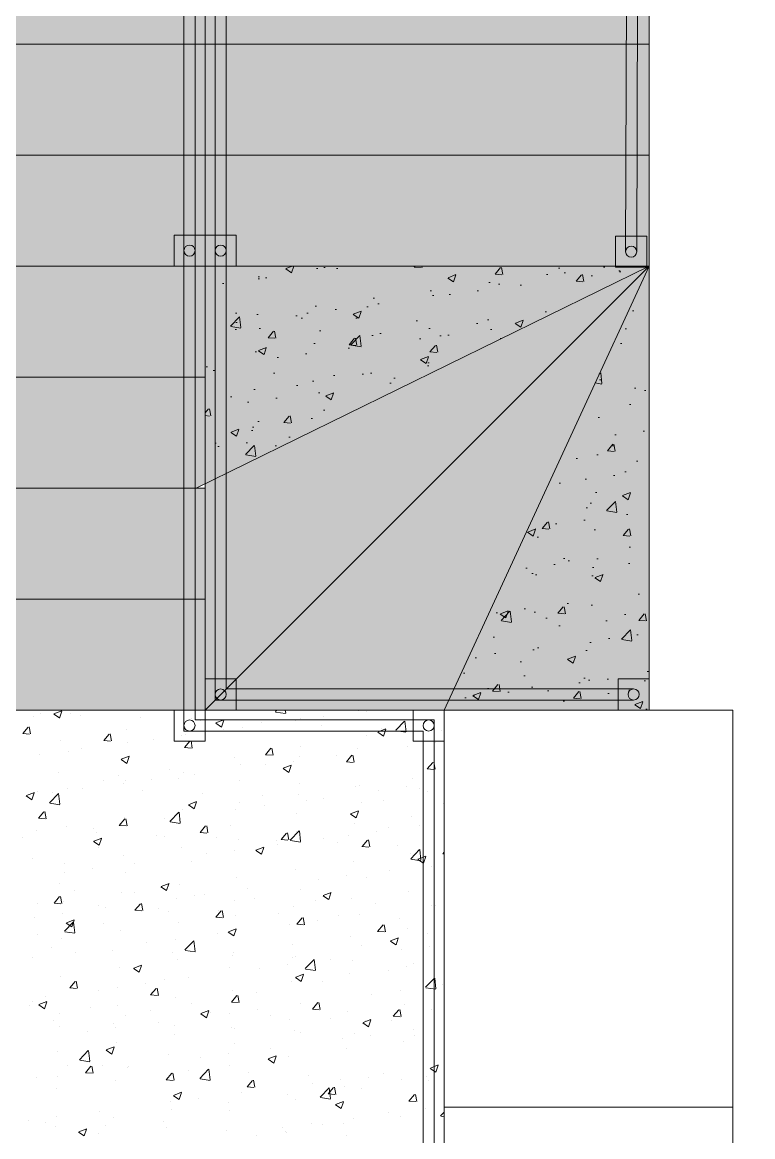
# Model space of a CAD drawing. Header units: millimetres. Extents: x 100 to 1222, y 100 to 694.
# Drawn here: x 311.84 to 318.01, y 536.13 to 545.55 of the extents above; entities that cross this region are included whole.
import ezdxf

# ---------------------------------------------------------------- set-up
doc = ezdxf.new("R2010")
doc.units = ezdxf.units.MM
for name, color, linetype, lineweight in [('Alvenaria', 8, 'Continuous', 9), ('Aço 1020', 6, 'Continuous', 9), ('PAREDE', 7, 'Continuous', 9)]:
    doc.layers.add(name, color=color, linetype=linetype, lineweight=lineweight)
pattern_1 = [(50, (-7.4424, -3450.46003), (0.68319251, -0.05977157), [0.0714375, -0.7858125]), (355, (-7.4424, -3450.46), (-0.13216283, 0.71646317), [0.05715, -0.62865219]), (100.451445, (-7.38545, -3450.465), (0.55102968, 0.65669157), [0.06071253, -0.66783842]), (46.1842, (-7.4424, -3450.2695), (1.0165464, -0.15765873), [0.10715625, -1.17871875]), (96.635558, (-7.3577, -3450.2827), (0.8902655, 0.92784797), [0.09106884, -1.00175853]), (351.18415, (-7.4424, -3450.2695), (0.8902655, 0.92784797), [0.08572488, -0.942974]), (21, (-7.34714, -3450.31716), (0.56855397, -0.38349449), [0.0714375, -0.7858125]), (326, (-7.34714, -3450.31716), (0.23175761, 0.69070487), [0.05715, -0.62865]), (71.451445, (-7.29976, -3450.3491), (0.80031157, 0.30721038), [0.06071253, -0.66783727]), (37.5, (-7.44239, -3450.46003), (0.011582262, 0.317081396), [0, -0.62103, 0, -0.638175, 0, -0.63103125]), (7.5, (-7.4424, -3450.46003), (0.250573734, 0.375677156), [0, -0.363855, 0, -0.6067425, 0, -0.24050625]), (327.5, (-7.6548, -3450.46003), (0.508464732, -0.02148279), [0, -0.238125, 0, -0.74295, 0, -0.9858375]), (317.5, (-7.75004, -3450.46003), (0.55548443, 0.09534934), [0, -0.3095625, 0, -0.493395, 0, -0.7000875])]

msp = doc.modelspace()

# ---------------------------------------------------------------- hatches: boundary and pattern name
at = {"layer": 'Alvenaria'}
h = msp.add_hatch(dxfattribs=at)
h.set_pattern_fill('AR-CONC', color=256, scale=0.00375)
h.set_pattern_definition(pattern_1)
h.paths.add_polyline_path([(309.6315, 552.862), (309.6315, 549.112), (317.1315, 549.112), (317.1315, 552.862)])
h.paths.add_polyline_path([(313.3815, 548.1745), (313.3815, 549.112), (309.6315, 549.112), (309.6315, 548.1745)])
h.paths.add_polyline_path([(309.6315, 548.1745), (309.6315, 547.237), (313.3815, 547.237), (313.3815, 548.1745)])
h.paths.add_polyline_path([(313.3815, 546.2995), (313.3815, 547.237), (309.6315, 547.237), (309.6315, 546.2995)])
h.paths.add_polyline_path([(313.3815, 545.362), (313.3815, 546.2995), (309.6315, 546.2995), (309.6315, 545.362)])
h.paths.add_polyline_path([(309.6315, 545.362), (309.6315, 544.4245), (313.3815, 544.4245), (313.3815, 545.362)])
h.paths.add_polyline_path([(309.6315, 544.4245), (309.6315, 543.487), (313.3815, 543.487), (313.3815, 544.4245)])
h.paths.add_polyline_path([(309.6315, 543.487), (309.6315, 542.5495), (313.3815, 542.5495), (313.3815, 543.487)])
h.paths.add_polyline_path([(309.6315, 542.5495), (309.6315, 541.612), (313.3065, 541.612), (313.3815, 541.6487), (313.3815, 542.5495)])
h.paths.add_polyline_path([(309.6315, 541.612), (309.6315, 540.6745), (313.3815, 540.6745), (313.3815, 541.612)])
h.paths.add_polyline_path([(309.6315, 540.6745), (309.6315, 539.737), (313.3815, 539.737), (313.3815, 540.6745)])
h.paths.add_polyline_path([(315.4004, 539.737), (317.1315, 539.737), (317.1315, 543.487)], flags=17)
h.paths.add_polyline_path([(313.3815, 539.737), (315.4004, 539.737), (317.1315, 543.487)])
h.paths.add_polyline_path([(317.1315, 543.487), (313.3815, 541.6487), (313.3815, 539.737)], flags=17)
h.paths.add_polyline_path([(313.3815, 543.487), (313.3815, 541.6487), (317.1315, 543.487)], flags=17)
h.paths.add_polyline_path([(313.3815, 544.4245), (313.3815, 543.487), (317.1315, 543.487), (317.1315, 544.4245)])
h.paths.add_polyline_path([(317.1315, 544.4245), (317.1315, 545.362), (313.3815, 545.362), (313.3815, 544.4245)])
h.paths.add_polyline_path([(313.3815, 546.2995), (313.3815, 545.362), (317.1315, 545.362), (317.1315, 546.2995)])
h.paths.add_polyline_path([(317.1315, 546.2995), (317.1315, 547.237), (313.3815, 547.237), (313.3815, 546.2995)])
h.paths.add_polyline_path([(313.3815, 548.1745), (313.3815, 547.237), (317.1315, 547.237), (317.1315, 548.1745)])
h.paths.add_polyline_path([(317.1315, 548.1745), (317.1315, 549.112), (313.3815, 549.112), (313.3815, 548.1745)])
h.paths.add_polyline_path([(326.6504, 547.237), (326.6504, 548.362), (321.4004, 548.362), (321.4004, 547.237)])
h.paths.add_polyline_path([(321.4004, 547.237), (321.4004, 546.112), (326.6504, 546.112), (326.6504, 547.237)])
h.paths.add_polyline_path([(326.6504, 548.362), (327.4004, 548.362), (327.4004, 553.987), (326.6504, 553.987)])
h.paths.add_polyline_path([(326.6504, 539.362), (327.4004, 539.362), (327.4004, 548.362), (326.6504, 548.362)])
h.paths.add_polyline_path([(321.4004, 546.112), (321.4004, 544.987), (326.6504, 544.987), (326.6504, 546.112)])
h.paths.add_polyline_path([(326.6504, 543.862), (326.6504, 544.987), (321.4004, 544.987), (321.4004, 543.862)])
h.paths.add_polyline_path([(326.6504, 542.737), (326.6504, 543.862), (321.4004, 543.862), (321.4004, 542.737)])
h.paths.add_polyline_path([(326.6504, 541.612), (326.6504, 542.737), (321.4004, 542.737), (321.4004, 541.612)])
h.paths.add_polyline_path([(321.4004, 541.612), (321.4004, 540.487), (326.6504, 540.487), (326.6504, 541.612)])
h.paths.add_polyline_path([(326.6504, 539.362), (326.6504, 540.487), (321.4004, 540.487), (321.4004, 539.362), (324.0254, 539.362)])
h = msp.add_hatch(dxfattribs=at)
h.set_pattern_fill('AR-CONC', color=256, scale=0.00375)
h.set_pattern_definition(pattern_1)
h.paths.add_polyline_path([(313.3815, 543.487), (313.3815, 541.6487), (317.1315, 543.487)])
h.paths.add_polyline_path([(317.1315, 543.487), (315.4004, 539.737), (317.1315, 539.737)])

# ---------------------------------------------------------------- linework, layer by layer
for p, q in [((313.975, 539.7234), (313.988, 539.737)), ((314.062, 539.7106), (314.0589, 539.737)), ((311.9306, 539.685), (311.9306, 539.685)), ((311.9915, 539.7084), (311.9915, 539.7084)), ((312.1035, 539.7015), (312.1509, 539.6695)), ((312.1047, 539.7042), (312.1714, 539.7298)), ((312.1512, 539.6694), (312.1705, 539.727)), ((312.2418, 539.7077), (312.2418, 539.7077)), ((312.3295, 539.6919), (312.3295, 539.6919)), ((312.838, 539.6704), (312.838, 539.6704)), ((313.2698, 539.6666), (313.2698, 539.6666)), ((313.3464, 539.6489), (313.3464, 539.6489)), ((313.4736, 539.6279), (313.5403, 539.6535)), ((313.5201, 539.5931), (313.5394, 539.6507)), ((313.9767, 539.7199), (314.0614, 539.7068)), ((314.1424, 539.6489), (314.1424, 539.6489)), ((314.1898, 539.6615), (314.1898, 539.6615)), ((314.3809, 539.6803), (314.3809, 539.6803)), ((314.6788, 539.7286), (314.6788, 539.7286)), ((314.7416, 539.7278), (314.7416, 539.7278)), ((314.9916, 539.5658), (315.0658, 539.6431)), ((315.0785, 539.5529), (315.068, 539.6434)), ((311.8417, 539.5387), (311.8876, 539.5934)), ((311.9073, 539.5352), (311.8962, 539.5949)), ((312.7143, 539.5712), (312.7143, 539.5712)), ((313.4723, 539.6252), (313.5197, 539.5932)), ((313.5409, 539.5697), (313.5409, 539.5697)), ((313.6951, 539.5901), (313.6951, 539.5901)), ((313.8549, 539.6274), (313.8549, 539.6274)), ((314.3633, 539.606), (314.3633, 539.606)), ((314.8412, 539.5489), (314.8886, 539.517)), ((314.8424, 539.5516), (314.9091, 539.5772)), ((314.8718, 539.5845), (314.8718, 539.5845)), ((314.8889, 539.5168), (314.9083, 539.5744)), ((314.9932, 539.5622), (315.0779, 539.5491)), ((315.3, 539.6193), (315.3, 539.6193)), ((315.3803, 539.563), (315.3803, 539.563)), ((311.8417, 539.5386), (311.8986, 539.5336)), ((312.1588, 539.4759), (312.1588, 539.4759)), ((312.5249, 539.4789), (312.5708, 539.5336)), ((312.5249, 539.4789), (312.5818, 539.4739)), ((312.5904, 539.4755), (312.5794, 539.5352)), ((312.7249, 539.462), (312.7249, 539.462)), ((312.9417, 539.4908), (312.9417, 539.4908)), ((313.1801, 539.5222), (313.1801, 539.5222)), ((313.2081, 539.4191), (313.254, 539.4738)), ((313.214, 539.5291), (313.214, 539.5291)), ((313.2736, 539.4157), (313.2626, 539.4754)), ((314.7445, 539.5239), (314.7445, 539.5239)), ((315.1484, 539.4725), (315.1484, 539.4725)), ((315.331, 539.4627), (315.331, 539.4627)), ((311.9794, 539.3641), (311.9794, 539.3641)), ((312.2302, 539.3906), (312.2302, 539.3906)), ((312.3401, 539.4116), (312.3401, 539.4116)), ((313.2081, 539.4191), (313.265, 539.4141)), ((313.8913, 539.3594), (313.9372, 539.4141)), ((313.8913, 539.3593), (313.9482, 539.3543)), ((313.9568, 539.3559), (313.9458, 539.4156)), ((314.189, 539.4286), (314.189, 539.4286)), ((314.6673, 539.4115), (314.6673, 539.4115)), ((315.0926, 539.4313), (315.0926, 539.4313)), ((312.672, 539.318), (312.7194, 539.286)), ((312.6733, 539.3207), (312.74, 539.3463)), ((312.7198, 539.2859), (312.7391, 539.3435)), ((313.6335, 539.3332), (313.6335, 539.3332)), ((313.6835, 539.273), (313.6835, 539.273)), ((313.8918, 539.2732), (313.8918, 539.2732)), ((314.0421, 539.2444), (314.1088, 539.27)), ((314.0886, 539.2096), (314.1079, 539.2672)), ((314.1303, 539.3046), (314.1303, 539.3046)), ((314.1782, 539.3444), (314.1782, 539.3444)), ((314.491, 539.3521), (314.491, 539.3521)), ((314.5745, 539.2996), (314.6204, 539.3543)), ((314.5745, 539.2995), (314.6314, 539.2946)), ((314.64, 539.2961), (314.629, 539.3558)), ((315.2577, 539.2398), (315.3036, 539.2945)), ((315.3232, 539.2364), (315.3122, 539.2961)), ((312.144, 539.2052), (312.144, 539.2052)), ((312.6525, 539.1837), (312.6525, 539.1837)), ((313.078, 539.2379), (313.078, 539.2379)), ((313.2024, 539.212), (313.2024, 539.212)), ((313.2903, 539.194), (313.2903, 539.194)), ((314.0409, 539.2417), (314.0883, 539.2097)), ((315.2577, 539.2398), (315.3146, 539.2348)), ((312.3448, 539.0772), (312.3448, 539.0772)), ((312.5226, 539.1425), (312.5226, 539.1425)), ((312.6911, 539.1151), (312.6911, 539.1151)), ((312.7133, 539.145), (312.7133, 539.145)), ((312.9295, 539.1465), (312.9295, 539.1465)), ((313.1609, 539.1622), (313.1609, 539.1622)), ((313.6694, 539.1407), (313.6694, 539.1407)), ((314.1779, 539.1192), (314.1779, 539.1192)), ((314.6557, 539.0944), (314.6557, 539.0944)), ((314.6863, 539.0977), (314.6863, 539.0977)), ((315.0805, 539.087), (315.0805, 539.087)), ((315.1368, 539.1554), (315.1368, 539.1554)), ((315.1948, 539.0763), (315.1948, 539.0763)), ((311.8717, 539.0108), (311.9191, 538.9788)), ((311.8729, 539.0135), (311.9396, 539.0391)), ((311.9195, 538.9787), (311.9388, 539.0363)), ((311.9671, 539.0472), (311.9671, 539.0472)), ((312.0682, 538.9532), (312.1424, 539.0306)), ((312.0895, 539.0359), (312.0895, 539.0359)), ((312.1552, 538.9404), (312.1446, 539.0308)), ((312.2186, 539.0736), (312.2186, 539.0736)), ((312.8533, 539.0557), (312.8533, 539.0557)), ((313.3618, 539.0343), (313.3618, 539.0343)), ((313.8702, 539.0128), (313.8702, 539.0128)), ((314.1666, 539.0273), (314.1666, 539.0273)), ((314.3787, 538.9913), (314.3787, 538.9913)), ((314.842, 539.0556), (314.842, 539.0556)), ((315.2607, 539.051), (315.2607, 539.051)), ((312.0699, 538.9497), (312.1546, 538.9366)), ((313.1908, 538.895), (313.1908, 538.895)), ((313.2406, 538.9345), (313.288, 538.9025)), ((313.2418, 538.9372), (313.3085, 538.9628)), ((313.2883, 538.9024), (313.3076, 538.96)), ((313.6413, 538.8975), (313.6413, 538.8975)), ((313.6719, 538.9559), (313.6719, 538.9559)), ((313.8797, 538.9289), (313.8797, 538.9289)), ((314.2405, 538.9764), (314.2405, 538.9764)), ((314.6107, 538.8609), (314.6774, 538.8865)), ((314.7052, 538.9556), (314.7052, 538.9556)), ((314.8872, 538.9698), (314.8872, 538.9698)), ((315.3956, 538.9483), (315.3956, 538.9483)), ((311.9739, 538.8222), (312.0198, 538.8769)), ((311.9739, 538.8222), (312.0308, 538.8172)), ((312.0394, 538.8188), (312.0284, 538.8785)), ((312.6571, 538.7624), (312.703, 538.8172)), ((312.7018, 538.8279), (312.7018, 538.8279)), ((312.7226, 538.759), (312.7116, 538.8187)), ((313.0397, 538.8184), (313.0397, 538.8184)), ((313.0848, 538.7956), (313.1589, 538.8729)), ((313.0864, 538.792), (313.1711, 538.7789)), ((313.1717, 538.7827), (313.1612, 538.8732)), ((314.1497, 538.8603), (314.1497, 538.8603)), ((314.6095, 538.8582), (314.6568, 538.8263)), ((314.6572, 538.8261), (314.6765, 538.8837)), ((315.1252, 538.8383), (315.1252, 538.8383)), ((311.9545, 538.721), (311.9545, 538.721)), ((312.207, 538.7565), (312.207, 538.7565)), ((312.4405, 538.7395), (312.4405, 538.7395)), ((312.463, 538.6995), (312.463, 538.6995)), ((312.6571, 538.7624), (312.714, 538.7574)), ((312.679, 538.7709), (312.679, 538.7709)), ((313.3403, 538.7027), (313.3862, 538.7574)), ((313.3403, 538.7026), (313.3972, 538.6976)), ((313.4058, 538.6992), (313.3948, 538.7589)), ((313.5942, 538.7649), (313.5942, 538.7649)), ((314.089, 538.6394), (314.078, 538.6992)), ((314.1013, 538.6379), (314.1755, 538.7152)), ((314.155, 538.7103), (314.155, 538.7103)), ((314.1883, 538.625), (314.1777, 538.7155)), ((314.6441, 538.7773), (314.6441, 538.7773)), ((314.8299, 538.7113), (314.8299, 538.7113)), ((314.9334, 538.7465), (314.9334, 538.7465)), ((315.1906, 538.7588), (315.1906, 538.7588)), ((311.839, 538.6603), (311.839, 538.6603)), ((312.4403, 538.6273), (312.4877, 538.5953)), ((312.4415, 538.63), (312.5082, 538.6556)), ((312.488, 538.5952), (312.5073, 538.6528)), ((312.9714, 538.678), (312.9714, 538.678)), ((313.0387, 538.6696), (313.0387, 538.6696)), ((313.4799, 538.6565), (313.4799, 538.6565)), ((313.6603, 538.6388), (313.6603, 538.6388)), ((313.9884, 538.6351), (313.9884, 538.6351)), ((314.0235, 538.6429), (314.0694, 538.6976)), ((314.0235, 538.6428), (314.0804, 538.6379)), ((314.103, 538.6344), (314.1877, 538.6213)), ((314.3779, 538.6511), (314.3779, 538.6511)), ((314.4968, 538.6136), (314.4968, 538.6136)), ((314.5914, 538.68), (314.5914, 538.68)), ((314.7067, 538.5831), (314.7526, 538.6378)), ((314.7722, 538.5797), (314.7612, 538.6394)), ((312.4832, 538.5742), (312.4832, 538.5742)), ((312.6902, 538.5108), (312.6902, 538.5108)), ((313.1792, 538.5779), (313.1792, 538.5779)), ((313.3907, 538.5219), (313.3907, 538.5219)), ((313.6291, 538.5533), (313.6291, 538.5533)), ((313.8091, 538.551), (313.8565, 538.519)), ((313.8104, 538.5537), (313.8771, 538.5793)), ((313.8224, 538.5558), (313.8224, 538.5558)), ((313.8569, 538.5189), (313.8762, 538.5765)), ((313.9899, 538.6008), (313.9899, 538.6008)), ((314.7066, 538.5831), (314.7636, 538.5781)), ((315.0053, 538.5921), (315.0053, 538.5921)), ((315.1136, 538.5212), (315.1136, 538.5212)), ((315.1178, 538.4803), (315.192, 538.5576)), ((315.2048, 538.4674), (315.1943, 538.5578)), ((315.3898, 538.5233), (315.4004, 538.536)), ((315.3898, 538.5233), (315.4004, 538.5224)), ((311.9278, 538.4789), (311.9278, 538.4789)), ((312.1955, 538.4394), (312.1955, 538.4394)), ((312.7891, 538.4427), (312.7891, 538.4427)), ((313.267, 538.4604), (313.267, 538.4604)), ((314.6325, 538.4602), (314.6325, 538.4602)), ((315.1195, 538.4767), (315.2042, 538.4636)), ((315.178, 538.4747), (315.2254, 538.4428)), ((315.1792, 538.4774), (315.2459, 538.503)), ((315.2257, 538.4426), (315.2451, 538.5002)), ((312.1899, 538.3638), (312.1899, 538.3638)), ((312.4284, 538.3952), (312.4284, 538.3952)), ((312.7115, 538.3651), (312.7115, 538.3651)), ((313.6487, 538.3218), (313.6487, 538.3218)), ((314.1435, 538.3932), (314.1435, 538.3932)), ((314.5793, 538.3357), (314.5793, 538.3357)), ((314.9401, 538.3832), (314.9401, 538.3832)), ((315.2972, 538.4132), (315.2972, 538.4132)), ((312.156, 538.2697), (312.156, 538.2697)), ((313.0088, 538.2438), (313.0562, 538.2118)), ((313.0101, 538.2465), (313.0767, 538.2721)), ((313.0566, 538.2117), (313.0759, 538.2693)), ((313.1676, 538.2608), (313.1676, 538.2608)), ((314.3409, 538.3043), (314.3409, 538.3043)), ((314.7417, 538.3178), (314.7417, 538.3178)), ((312.106, 538.1057), (312.152, 538.1605)), ((312.1716, 538.1023), (312.1606, 538.162)), ((312.2775, 538.2128), (312.2775, 538.2128)), ((312.6786, 538.1937), (312.6786, 538.1937)), ((312.786, 538.1913), (312.786, 538.1913)), ((313.1401, 538.1462), (313.1401, 538.1462)), ((313.2944, 538.1698), (313.2944, 538.1698)), ((313.3786, 538.1776), (313.3786, 538.1776)), ((313.7393, 538.2251), (313.7393, 538.2251)), ((313.8029, 538.1483), (313.8029, 538.1483)), ((314.1862, 538.2225), (314.1862, 538.2225)), ((314.3777, 538.1675), (314.4251, 538.1355)), ((314.3789, 538.1702), (314.4456, 538.1958)), ((314.4254, 538.1354), (314.4447, 538.193)), ((314.6209, 538.1432), (314.6209, 538.1432)), ((315.102, 538.2041), (315.102, 538.2041)), ((311.9699, 538.1063), (311.9699, 538.1063)), ((312.106, 538.1057), (312.163, 538.1007)), ((312.1839, 538.1223), (312.1839, 538.1223)), ((312.4783, 538.0848), (312.4783, 538.0848)), ((312.5386, 538.067), (312.5386, 538.067)), ((312.7892, 538.046), (312.8352, 538.1007)), ((312.7892, 538.0459), (312.8462, 538.0409)), ((312.8548, 538.0425), (312.8438, 538.1022)), ((312.9868, 538.0634), (312.9868, 538.0634)), ((313.4724, 537.9862), (313.5183, 538.0409)), ((313.4953, 538.0419), (313.4953, 538.0419)), ((313.538, 537.9828), (313.5269, 538.0425)), ((313.6307, 538.1271), (313.6307, 538.1271)), ((314.1319, 538.0761), (314.1319, 538.0761)), ((314.3113, 538.1269), (314.3113, 538.1269)), ((314.8198, 538.1054), (314.8198, 538.1054)), ((315.291, 538.0867), (315.291, 538.0867)), ((315.3283, 538.0839), (315.3283, 538.0839)), ((311.9394, 537.9881), (311.9394, 537.9881)), ((312.1778, 538.0195), (312.1778, 538.0195)), ((312.1945, 537.8677), (312.2687, 537.9451)), ((312.2097, 537.9393), (312.2764, 537.9649)), ((312.2562, 537.9045), (312.2756, 537.9621)), ((312.2815, 537.8549), (312.2709, 537.9453)), ((313.0752, 538.0318), (313.0752, 538.0318)), ((313.4724, 537.9862), (313.5294, 537.9812)), ((313.6372, 538.0047), (313.6372, 538.0047)), ((314.0037, 538.0204), (314.0037, 538.0204)), ((314.1556, 537.9264), (314.2015, 537.9812)), ((314.2212, 537.923), (314.2101, 537.9827)), ((314.3287, 537.96), (314.3287, 537.96)), ((314.5122, 537.9989), (314.5122, 537.9989)), ((314.6895, 538.0075), (314.6895, 538.0075)), ((315.0206, 537.9774), (315.0206, 537.9774)), ((312.1962, 537.8642), (312.2809, 537.8511)), ((312.2085, 537.9366), (312.2559, 537.9046)), ((312.5198, 537.9364), (312.5198, 537.9364)), ((312.667, 537.8766), (312.667, 537.8766)), ((313.1561, 537.9437), (313.1561, 537.9437)), ((313.5774, 537.8603), (313.6248, 537.8283)), ((313.5786, 537.863), (313.6453, 537.8886)), ((313.6251, 537.8282), (313.6444, 537.8858)), ((314.0903, 537.9286), (314.0903, 537.9286)), ((314.1556, 537.9264), (314.2126, 537.9214)), ((314.8388, 537.8667), (314.8847, 537.9214)), ((314.8388, 537.8666), (314.8957, 537.8616)), ((314.9043, 537.8632), (314.8933, 537.9229)), ((315.0905, 537.8871), (315.0905, 537.8871)), ((311.9643, 537.8411), (311.9643, 537.8411)), ((312.1723, 537.8052), (312.1723, 537.8052)), ((312.8895, 537.7705), (312.8895, 537.7705)), ((313.128, 537.8019), (313.128, 537.8019)), ((313.211, 537.7101), (313.2852, 537.7874)), ((313.298, 537.6972), (313.2875, 537.7877)), ((313.4887, 537.8494), (313.4887, 537.8494)), ((314.1203, 537.759), (314.1203, 537.759)), ((314.6093, 537.8261), (314.6093, 537.8261)), ((314.9462, 537.784), (314.9936, 537.7521)), ((314.9475, 537.7867), (315.0142, 537.8123)), ((314.994, 537.7519), (315.0133, 537.8095)), ((315.2579, 537.8448), (315.2579, 537.8448)), ((312.088, 537.7286), (312.088, 537.7286)), ((312.288, 537.6913), (312.288, 537.6913)), ((312.5965, 537.7071), (312.5965, 537.7071)), ((313.1049, 537.6857), (313.1049, 537.6857)), ((313.2127, 537.7065), (313.2974, 537.6934)), ((313.6134, 537.6642), (313.6134, 537.6642)), ((313.6256, 537.6876), (313.6256, 537.6876)), ((314.7024, 537.7495), (314.7024, 537.7495)), ((315.0405, 537.711), (315.0405, 537.711)), ((315.2789, 537.7424), (315.2789, 537.7424)), ((311.9273, 537.6438), (311.9273, 537.6438)), ((312.7783, 537.5558), (312.845, 537.5814)), ((312.8248, 537.521), (312.8441, 537.5786)), ((313.1445, 537.6266), (313.1445, 537.6266)), ((314.0782, 537.5843), (314.0782, 537.5843)), ((314.1218, 537.6427), (314.1218, 537.6427)), ((314.1469, 537.6541), (314.1469, 537.6541)), ((314.2276, 537.5524), (314.3018, 537.6297)), ((314.3145, 537.5395), (314.304, 537.63)), ((314.4389, 537.6318), (314.4389, 537.6318)), ((314.6303, 537.6212), (314.6303, 537.6212)), ((315.0789, 537.57), (315.0789, 537.57)), ((315.1388, 537.5997), (315.1388, 537.5997)), ((312.1607, 537.4881), (312.1607, 537.4881)), ((312.6554, 537.5596), (312.6554, 537.5596)), ((312.7771, 537.5531), (312.8245, 537.5211)), ((313.5914, 537.5588), (313.5914, 537.5588)), ((313.8397, 537.5529), (313.8397, 537.5529)), ((314.1459, 537.4768), (314.1933, 537.4448)), ((314.1472, 537.4795), (314.2139, 537.5051)), ((314.1937, 537.4447), (314.213, 537.5023)), ((314.2292, 537.5489), (314.314, 537.5357)), ((314.5978, 537.509), (314.5978, 537.509)), ((314.9306, 537.5403), (314.9306, 537.5403)), ((312.2382, 537.3893), (312.2841, 537.444)), ((312.2382, 537.3892), (312.2951, 537.3843)), ((312.3037, 537.3858), (312.2927, 537.4455)), ((312.639, 537.3948), (312.639, 537.3948)), ((312.8774, 537.4262), (312.8774, 537.4262)), ((312.9214, 537.3295), (312.9673, 537.3842)), ((312.9869, 537.3261), (312.9759, 537.3858)), ((313.0359, 537.4634), (313.0359, 537.4634)), ((313.2382, 537.4737), (313.2382, 537.4737)), ((314.1087, 537.4419), (314.1087, 537.4419)), ((314.3751, 537.445), (314.3751, 537.445)), ((315.2441, 537.3948), (315.3183, 537.4721)), ((315.2458, 537.3912), (315.3305, 537.3781)), ((315.3311, 537.3819), (315.3206, 537.4723)), ((315.3891, 537.4142), (315.3891, 537.4142)), ((312.0374, 537.3156), (312.0374, 537.3156)), ((312.4804, 537.3681), (312.4804, 537.3681)), ((312.9214, 537.3295), (312.9783, 537.3245)), ((313.1329, 537.3095), (313.1329, 537.3095)), ((313.6046, 537.2697), (313.6505, 537.3245)), ((313.614, 537.3705), (313.614, 537.3705)), ((313.6701, 537.2663), (313.6591, 537.326)), ((313.8196, 537.3496), (313.8196, 537.3496)), ((314.7899, 537.3353), (314.7899, 537.3353)), ((315.0283, 537.3667), (315.0283, 537.3667)), ((311.9025, 537.2419), (311.9025, 537.2419)), ((311.9249, 537.2727), (311.9249, 537.2727)), ((311.9768, 537.2459), (312.0241, 537.2139)), ((311.978, 537.2486), (312.0447, 537.2742)), ((312.0245, 537.2138), (312.0438, 537.2714)), ((312.411, 537.2204), (312.411, 537.2204)), ((312.6438, 537.2425), (312.6438, 537.2425)), ((312.9194, 537.1989), (312.9194, 537.1989)), ((313.2641, 537.2543), (313.2641, 537.2543)), ((313.3469, 537.1723), (313.4135, 537.1979)), ((313.3934, 537.1375), (313.4127, 537.1951)), ((313.6046, 537.2697), (313.6615, 537.2647)), ((313.8276, 537.2086), (313.8276, 537.2086)), ((314.1883, 537.2561), (314.1883, 537.2561)), ((314.2878, 537.21), (314.3337, 537.2647)), ((314.2878, 537.2099), (314.3447, 537.2049)), ((314.3533, 537.2065), (314.3423, 537.2662)), ((314.5862, 537.1919), (314.5862, 537.1919)), ((314.971, 537.1502), (315.0169, 537.2049)), ((315.0365, 537.1468), (315.0255, 537.2065)), ((315.0673, 537.2529), (315.0673, 537.2529)), ((315.2944, 537.207), (315.2944, 537.207)), ((312.1033, 537.114), (312.1033, 537.114)), ((312.1491, 537.1711), (312.1491, 537.1711)), ((312.7087, 537.1589), (312.7087, 537.1589)), ((312.9876, 537.098), (312.9876, 537.098)), ((313.3456, 537.1696), (313.393, 537.1376)), ((313.4279, 537.1775), (313.4279, 537.1775)), ((313.5891, 537.1772), (313.5891, 537.1772)), ((313.9364, 537.156), (313.9364, 537.156)), ((314.0971, 537.1249), (314.0971, 537.1249)), ((314.4448, 537.1345), (314.4448, 537.1345)), ((314.7157, 537.096), (314.7824, 537.1216)), ((314.7389, 537.1117), (314.7389, 537.1117)), ((314.7622, 537.0612), (314.7815, 537.1188)), ((314.9533, 537.113), (314.9533, 537.113)), ((314.971, 537.1501), (315.0279, 537.1452)), ((312.1532, 537.0636), (312.1532, 537.0636)), ((312.3884, 537.0192), (312.3884, 537.0192)), ((312.6118, 537.0925), (312.6118, 537.0925)), ((312.6268, 537.0506), (312.6268, 537.0506)), ((313.1203, 537.071), (313.1203, 537.071)), ((313.6024, 537.0534), (313.6024, 537.0534)), ((313.6287, 537.0495), (313.6287, 537.0495)), ((314.1372, 537.028), (314.1372, 537.028)), ((314.1834, 537.0163), (314.1834, 537.0163)), ((314.6457, 537.0065), (314.6457, 537.0065)), ((314.7145, 537.0933), (314.7619, 537.0614)), ((315.1385, 537.0385), (315.1385, 537.0385)), ((312.6323, 536.9254), (312.6323, 536.9254)), ((313.1213, 536.9925), (313.1213, 536.9925)), ((313.6279, 536.921), (313.6279, 536.921)), ((314.5393, 536.9596), (314.5393, 536.9596)), ((314.7778, 536.991), (314.7778, 536.991)), ((315.0557, 536.9358), (315.0557, 536.9358)), ((315.1541, 536.9851), (315.1541, 536.9851)), ((312.1375, 536.854), (312.1375, 536.854)), ((312.3208, 536.7822), (312.395, 536.8595)), ((312.4077, 536.7693), (312.3972, 536.8598)), ((312.5453, 536.8624), (312.5927, 536.8304)), ((312.5465, 536.8651), (312.6132, 536.8907)), ((312.593, 536.8303), (312.6124, 536.8879)), ((313.0724, 536.8256), (313.0724, 536.8256)), ((313.577, 536.833), (313.577, 536.833)), ((313.9378, 536.8804), (313.9378, 536.8804)), ((314.5746, 536.8748), (314.5746, 536.8748)), ((312.2215, 536.7363), (312.2215, 536.7363)), ((312.3224, 536.7787), (312.4071, 536.7656)), ((312.3704, 536.6728), (312.4163, 536.7275)), ((312.4359, 536.6694), (312.4249, 536.7291)), ((312.5169, 536.7303), (312.5169, 536.7303)), ((312.737, 536.7224), (312.737, 536.7224)), ((313.3386, 536.8016), (313.3386, 536.8016)), ((313.5908, 536.7364), (313.5908, 536.7364)), ((313.9142, 536.7861), (313.9616, 536.7541)), ((313.9154, 536.7888), (313.9821, 536.8144)), ((313.9619, 536.754), (313.9812, 536.8116)), ((314.0856, 536.8078), (314.0856, 536.8078)), ((315.2843, 536.7125), (315.351, 536.7381)), ((315.3308, 536.6777), (315.3501, 536.7353)), ((311.9615, 536.6349), (311.9615, 536.6349)), ((312.1378, 536.6435), (312.1378, 536.6435)), ((312.3704, 536.6728), (312.4273, 536.6678)), ((312.3763, 536.6749), (312.3763, 536.6749)), ((312.7299, 536.7148), (312.7299, 536.7148)), ((313.0536, 536.613), (313.0995, 536.6678)), ((313.1191, 536.6096), (313.1081, 536.6693)), ((313.1097, 536.6754), (313.1097, 536.6754)), ((313.2384, 536.6933), (313.2384, 536.6933)), ((313.3373, 536.6246), (313.4115, 536.7019)), ((313.4243, 536.6117), (313.4138, 536.7021)), ((313.7469, 536.6718), (313.7469, 536.6718)), ((314.2553, 536.6503), (314.2553, 536.6503)), ((314.7638, 536.6288), (314.7638, 536.6288)), ((314.8879, 536.6629), (314.8879, 536.6629)), ((315.255, 536.6387), (315.255, 536.6387)), ((315.283, 536.7098), (315.3304, 536.6779)), ((312.126, 536.5369), (312.126, 536.5369)), ((312.6207, 536.6083), (312.6207, 536.6083)), ((313.0536, 536.613), (313.1105, 536.608)), ((313.339, 536.621), (313.4237, 536.6079)), ((313.7368, 536.5533), (313.7827, 536.608)), ((313.7368, 536.5532), (313.7937, 536.5482)), ((313.8023, 536.5498), (313.7913, 536.6095)), ((314.2887, 536.584), (314.2887, 536.584)), ((314.3539, 536.4669), (314.4281, 536.5442)), ((314.4199, 536.4935), (314.4659, 536.5482)), ((314.4408, 536.454), (314.4303, 536.5445)), ((314.4855, 536.4901), (314.4745, 536.5498)), ((314.5272, 536.6154), (314.5272, 536.6154)), ((314.563, 536.5578), (314.563, 536.5578)), ((314.6996, 536.5433), (314.6996, 536.5433)), ((315.0441, 536.6187), (315.0441, 536.6187)), ((315.2723, 536.6074), (315.2723, 536.6074)), ((313.1139, 536.4789), (313.1612, 536.4469)), ((313.1151, 536.4816), (313.1818, 536.5072)), ((313.1616, 536.4468), (313.1809, 536.5044)), ((313.3264, 536.4573), (313.3264, 536.4573)), ((313.6872, 536.5048), (313.6872, 536.5048)), ((314.074, 536.4907), (314.074, 536.4907)), ((314.1441, 536.448), (314.1441, 536.448)), ((314.3555, 536.4634), (314.4402, 536.4502)), ((314.4199, 536.4935), (314.4769, 536.4885)), ((315.1031, 536.4337), (315.1491, 536.4885)), ((315.1687, 536.4303), (315.1576, 536.49)), ((312.4864, 536.3467), (312.4864, 536.3467)), ((313.088, 536.4259), (313.088, 536.4259)), ((313.0981, 536.3583), (313.0981, 536.3583)), ((313.5793, 536.4193), (313.5793, 536.4193)), ((313.5886, 536.3526), (313.5886, 536.3526)), ((314.4827, 536.4026), (314.5301, 536.3706)), ((314.484, 536.4053), (314.5507, 536.4309)), ((314.5305, 536.3705), (314.5498, 536.4281)), ((315.1031, 536.4337), (315.1601, 536.4287)), ((315.2389, 536.3664), (315.2389, 536.3664)), ((311.8872, 536.2678), (311.8872, 536.2678)), ((312.1257, 536.2992), (312.1257, 536.2992)), ((312.6091, 536.2912), (312.6091, 536.2912)), ((313.0331, 536.2573), (313.0331, 536.2573)), ((314.6374, 536.2872), (314.6374, 536.2872)), ((314.9278, 536.3342), (314.9278, 536.3342)), ((315.0326, 536.3017), (315.0326, 536.3017)), ((315.3704, 536.3092), (315.4004, 536.3405)), ((315.3721, 536.3057), (315.4004, 536.3013)), ((312.036, 536.2495), (312.036, 536.2495)), ((312.1144, 536.2198), (312.1144, 536.2198)), ((312.3136, 536.1717), (312.3609, 536.1397)), ((312.3148, 536.1744), (312.3815, 536.2)), ((312.3613, 536.1396), (312.3806, 536.1972)), ((312.4776, 536.1619), (312.4776, 536.1619)), ((312.5445, 536.228), (312.5445, 536.228)), ((313.0529, 536.2066), (313.0529, 536.2066)), ((313.5614, 536.1851), (313.5614, 536.1851)), ((314.0382, 536.2083), (314.0382, 536.2083)), ((314.0624, 536.1736), (314.0624, 536.1736)), ((314.0698, 536.1636), (314.0698, 536.1636)), ((314.2766, 536.2397), (314.2766, 536.2397)), ((314.3723, 536.2389), (314.3723, 536.2389)), ((314.5514, 536.2407), (314.5514, 536.2407)), ((313.8168, 536.1435), (313.8168, 536.1435)), ((314.5783, 536.1421), (314.5783, 536.1421))]:
    msp.add_line(p, q, dxfattribs=at)
at = {"layer": 'Aço 1020'}
for p, q in [((313.2033, 543.6182), (313.2033, 549.2901)), ((313.5596, 549.2901), (313.5596, 543.6182)), ((316.9333, 543.6086), (316.9533, 549.2433)), ((317.027, 543.6082), (317.0471, 549.2431)), ((313.2971, 543.6182), (313.2971, 549.1964)), ((313.4658, 549.1964), (313.4658, 543.6182)), ((313.2033, 539.5589), (313.2033, 543.6182)), ((313.2971, 539.6526), (313.2971, 543.6182)), ((313.4658, 543.6182), (313.4658, 539.8214)), ((313.5596, 543.6182), (313.5596, 539.9151)), ((313.5596, 539.9151), (317.0002, 539.9151)), ((313.4658, 539.8214), (317.0002, 539.8214)), ((315.3161, 539.6526), (313.2971, 539.6526)), ((315.3161, 534.3557), (315.3161, 539.6526)), ((315.2223, 539.5589), (313.2033, 539.5589)), ((315.2223, 534.3557), (315.2223, 539.5589))]:
    msp.add_line(p, q, dxfattribs=at)
for points in [[(313.119, 543.7495), (313.3815, 543.7495), (313.3815, 543.487), (313.119, 543.487)], [(313.3815, 543.7495), (313.644, 543.7495), (313.644, 543.487), (313.3815, 543.487)], [(316.8489, 543.7396), (317.1114, 543.7396), (317.1114, 543.4771), (316.8489, 543.4771)], [(313.3815, 539.9995), (313.644, 539.9995), (313.644, 539.737), (313.3815, 539.737)], [(316.869, 539.9995), (317.1315, 539.9995), (317.1315, 539.737), (316.869, 539.737)], [(313.119, 539.737), (313.3815, 539.737), (313.3815, 539.4745), (313.119, 539.4745)], [(315.1379, 539.737), (315.4004, 539.737), (315.4004, 539.4745), (315.1379, 539.4745)]]:
    msp.add_lwpolyline(points, close=True, dxfattribs=at)
for centre in [(313.2502, 543.6182), (313.5127, 543.6182), (316.9802, 543.6084), (313.5127, 539.8682), (317.0002, 539.8682), (313.2502, 539.6057), (315.2692, 539.6057)]:
    msp.add_circle(centre, 0.0469, dxfattribs=at)
at = {"layer": 'PAREDE'}
for p, q in [((313.3815, 539.737), (313.3815, 549.112)), ((317.1315, 549.112), (317.1315, 539.737)), ((313.3815, 545.362), (309.6315, 545.362)), ((317.1315, 545.362), (313.3815, 545.362)), ((313.3815, 544.4245), (309.6315, 544.4245)), ((317.1315, 544.4245), (313.3815, 544.4245)), ((313.3815, 543.487), (309.6315, 543.487)), ((317.1315, 543.487), (313.3065, 541.612)), ((317.1315, 543.487), (313.3815, 539.737)), ((317.1315, 543.487), (313.3815, 543.487)), ((317.1315, 543.487), (315.4004, 539.737)), ((313.3815, 542.5495), (309.6315, 542.5495)), ((313.3815, 541.612), (309.6315, 541.612)), ((313.3815, 540.6745), (309.6315, 540.6745)), ((313.3815, 539.737), (309.6315, 539.737)), ((317.1315, 539.737), (315.4004, 539.737)), ((317.8379, 539.737), (317.1315, 539.737)), ((317.8379, 536.3807), (317.8379, 539.737))]:
    msp.add_line(p, q, dxfattribs=at)
msp.add_lwpolyline([(307.7565, 539.737), (315.4004, 539.737), (315.4004, 521.362), (266.6504, 521.3618)], dxfattribs=at)
msp.add_lwpolyline([(317.8379, 536.3807), (315.4004, 536.3807), (315.4004, 530.7557), (317.8379, 530.7557)], close=True, dxfattribs=at)

doc.saveas('drawing.dxf')
